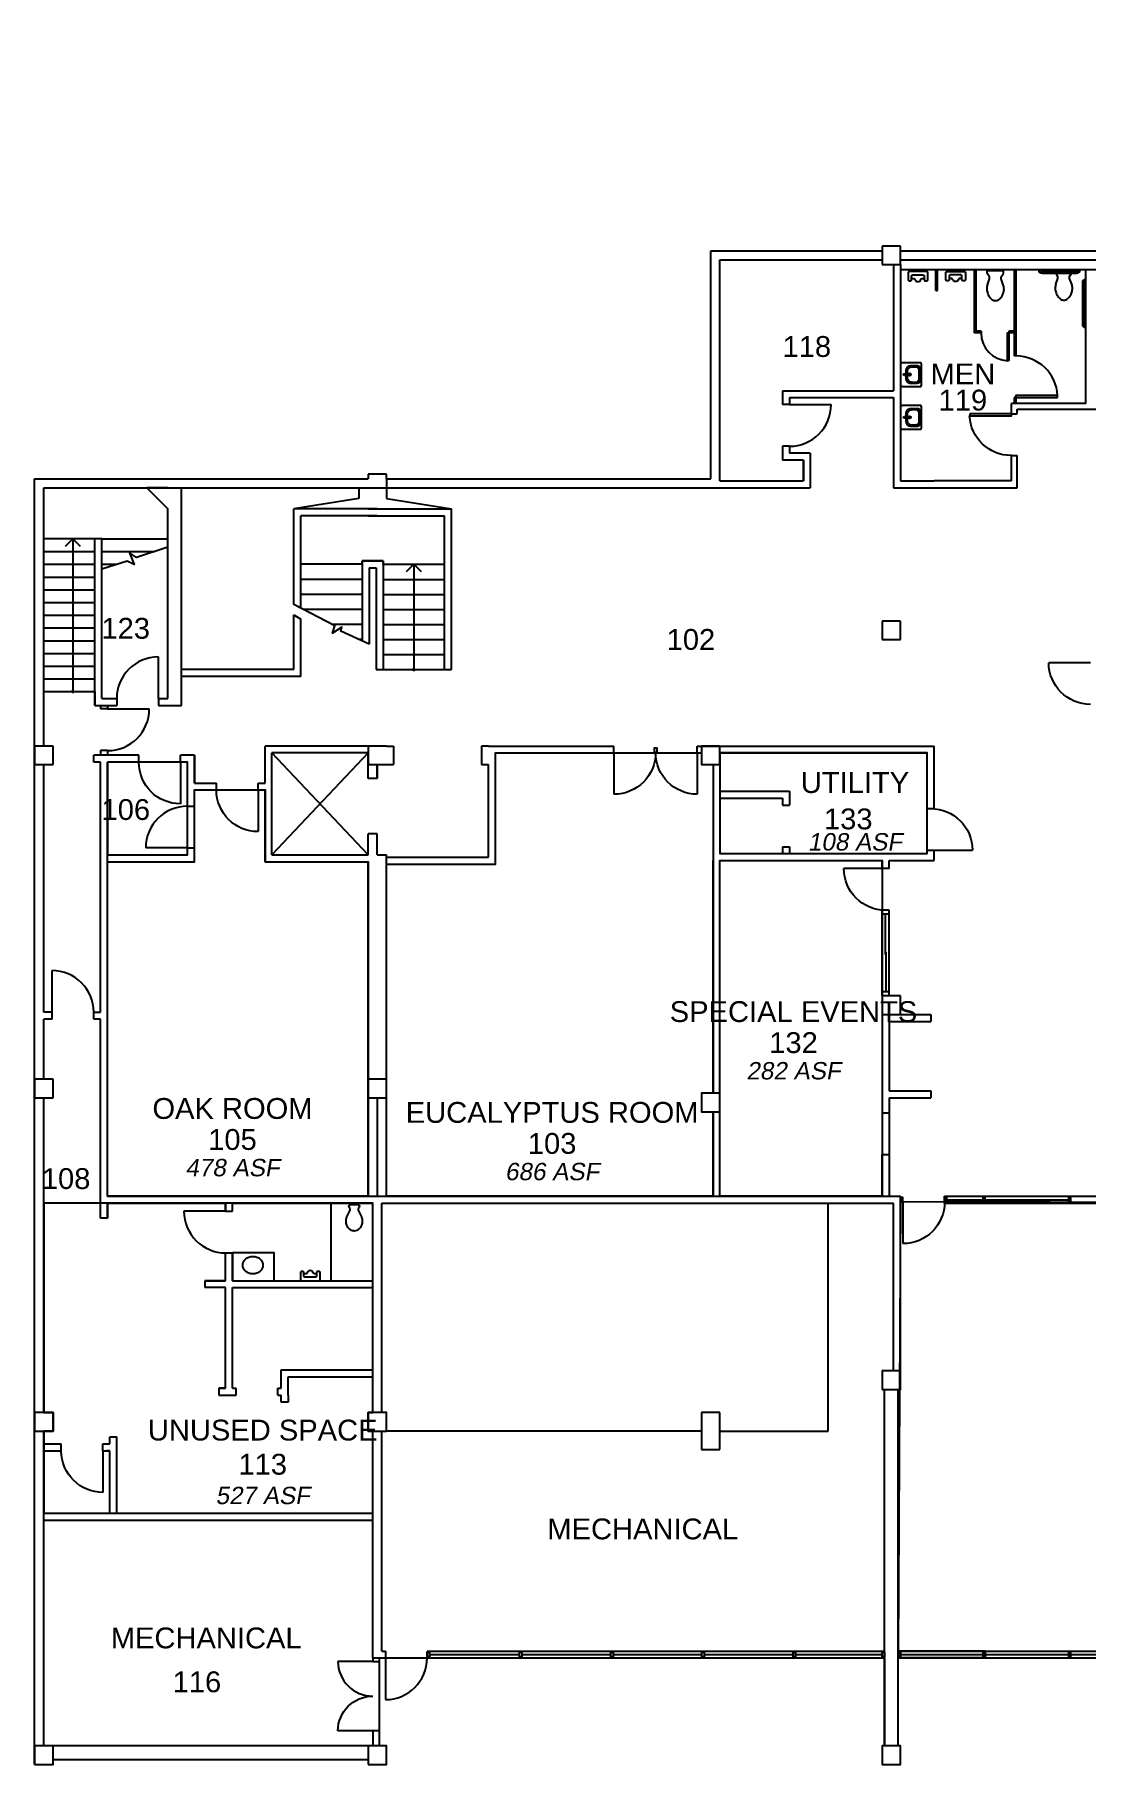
# Model space of a CAD drawing. Header units: inches. Extents: x -27 to 1736, y -22 to 1473.
# Drawn here: x -27 to 882, y -22 to 1473 of the extents above; entities that cross this region are included whole.
import ezdxf
from ezdxf.enums import TextEntityAlignment as Align

# ---------------------------------------------------------------- set-up
doc = ezdxf.new("R2010")
doc.units = ezdxf.units.IN
doc.header["$MEASUREMENT"] = 0
for name, color, linetype in [('A-DOOR', 4, 'Continuous'), ('A-FLOR-STRS', 4, 'Continuous'), ('A-FLOR-TEXT', 7, 'Continuous'), ('A-FLOR-TPTN', 4, 'Continuous'), ('A-GLAZ-FULL', 3, 'Continuous'), ('A-GLAZ-SILL', 3, 'Continuous'), ('A-PRIX', 140, 'Continuous'), ('A-WALL', 5, 'Continuous'), ('P-SANR-FTXT', 5, 'Continuous'), ('Polygons', 1, 'Continuous'), ('S-COLS', 6, 'Continuous')]:
    doc.layers.add(name, color=color, linetype=linetype)
doc.styles.get("Standard").update_dxf_attribs({"font": 'arial.ttf'})

# ---------------------------------------------------------------- blocks, each defined once
blk = doc.blocks.new('ARDR30')
at = {"layer": 'A-DOOR'}
blk.add_line((0, 0), (0, 36), dxfattribs=at)
blk.add_arc((0, 0), 36, 90, 180, dxfattribs=at)
blk = doc.blocks.new('ARDR30L')
at = {"layer": 'A-DOOR'}
blk.add_line((0, 0), (0, 36), dxfattribs=at)
blk.add_arc((0, 0), 36, 0, 90, dxfattribs=at)
blk = doc.blocks.new('ARDR26')
at = {"layer": 'A-DOOR'}
blk.add_line((0, 0), (0, 30), dxfattribs=at)
blk.add_arc((0, 0), 30, 90, 180, dxfattribs=at)
blk = doc.blocks.new('AR-URN-1')
blk.add_lwpolyline([(-4.5, -3), (4.5, -3, -0.414214), (5.5, -4), (5.5, -7, 0.414214), (6.5, -8), (7.5, -8, 0.414214), (8.5, -7), (8.5, -1, 0.414214), (7.5, 0), (-7.5, 0, 0.414214), (-8.5, -1), (-8.5, -7, 0.414214), (-7.5, -8), (-6.5, -8, 0.414214), (-5.5, -7), (-5.5, -4, -0.414214)], format="xyb", close=True)
blk.add_lwpolyline([(-5.5, -6), (-3.6, -6, -0.336234), (-2.6, -6.7, 0.758182), (2.6, -6.7, -0.336234), (3.6, -6), (5.5, -6)], format="xyb")
blk = doc.blocks.new('WC-F-S-1')
blk.add_lwpolyline([(-4.2, -3.4, -0.631284), (-3, -1), (3, -1, -0.631284), (4.2, -3.4, 0.291651), (3.8, -6.6), (6, -11.2, -0.031198), (6.4, -12.2, -0.08237), (7, -15.5, -0.08237), (6.4, -18.8, -0.09029), (4.9, -21.5, -0.104338), (2.4, -23.5, -0.137232), (0, -24, -0.117036), (-2.6, -23.4, -0.104338), (-4.9, -21.5, -0.09029), (-6.4, -18.8, -0.08237), (-7, -15.5, -0.08237), (-6.4, -12.2, -0.031198), (-6, -11.2), (-3.8, -6.6, 0.291651)], format="xyb", close=True)
blk = doc.blocks.new('30DOORL')
at = {"layer": 'A-FLOR-TPTN'}
blk.add_lwpolyline([(0, 36), (1.8, 36), (1.8, 0), (0, 0)], close=True, dxfattribs=at)
blk.add_arc((-0.1, 0), 36.1, 0.0521, 87.0939, dxfattribs=at)
blk = doc.blocks.new('A$C4FDF67D2')
at = {"layer": 'A-WALL', "xscale": 0.6666666666666667, "yscale": 0.6666666666666667, "zscale": 0.6666666666666667}
blk.add_blockref('30DOORL', (0, 0), dxfattribs=at)
blk = doc.blocks.new('30DOORR')
at = {"layer": 'A-FLOR-TPTN'}
blk.add_lwpolyline([(0, 36), (-1.8, 36), (-1.8, 0), (0, 0)], close=True, dxfattribs=at)
blk.add_arc((0.1, 0), 36.1, 92.9061, 179.9479, dxfattribs=at)
blk = doc.blocks.new('lavatory')
at = {"layer": 'A-WALL'}
for p, q in [((2721.1, 738.7), (2721.1, 723.4)), ((2739.6, 740.7), (2723.1, 740.7)), ((2741.6, 723.4), (2741.6, 738.7)), ((2722.1, 722.4), (2740.6, 722.4))]:
    blk.add_line(p, q, dxfattribs=at)
for points in [[(2727.6, 735.7), (2735.1, 735.7, -0.414214), (2739.1, 731.7), (2739.1, 726.4, -0.414214), (2736.6, 723.9), (2726.1, 723.9, -0.414214), (2723.6, 726.4), (2723.6, 731.7, -0.414214)], [(2728.6, 734.7), (2734.1, 734.7, -0.414214), (2738.1, 730.7), (2738.1, 727.4, -0.414214), (2735.6, 724.9), (2727.1, 724.9, -0.414214), (2724.6, 727.4), (2724.6, 730.7, -0.414214)]]:
    blk.add_lwpolyline(points, format="xyb", close=True, dxfattribs=at)
for centre, radius in [((2731.4, 732.7), 1.1), ((2731.4, 732.7), 0.851), ((2731.4, 737.3), 0.722)]:
    blk.add_circle(centre, radius, dxfattribs=at)
for centre, radius, start, end in [((2723.1, 738.7), 2, 90, 180), ((2739.6, 738.7), 2, 0, 90), ((2722.1, 723.4), 1, 180, 270), ((2740.6, 723.4), 1, 270, 0)]:
    blk.add_arc(centre, radius, start, end, dxfattribs=at)

msp = doc.modelspace()

# ---------------------------------------------------------------- linework, layer by layer
at = {"layer": 'A-DOOR'}
for p, q in [((261.4, 764.1), (178.4, 852.1)), ((261.4, 852.1), (178.4, 764.1))]:
    msp.add_line(p, q, dxfattribs=at)
at = {"layer": 'A-FLOR-STRS'}
for p, q in [((253.4, 1081.1), (253.4, 1072.1)), ((253.4, 1081.1), (253.4, 1072.1)), ((277.4, 1081.1), (277.4, 1072.1)), ((277.4, 1081.1), (277.4, 1072.1)), ((277.4, 1081.1), (277.4, 1072.1)), ((253.4, 1072.1), (197.4, 1063.1)), ((269.4, 1063.1), (197.4, 1063.1)), ((197.4, 980.3), (197.4, 1063.1)), ((261.4, 1063.1), (333.4, 1063.1)), ((277.4, 1072.1), (333.4, 1063.1)), ((333.4, 924.1), (333.4, 1063.1)), ((269.4, 1057.1), (203.4, 1057.1)), ((203.4, 977.1), (203.4, 1057.1)), ((261.4, 1057.1), (327.4, 1057.1)), ((327.4, 924.1), (327.4, 1057.1)), ((0, 1030.8), (6.4, 1037.1)), ((6.4, 1037.1), (12.7, 1030.8)), ((6.4, 1037.1), (6.4, 905.1)), ((31.4, 1037.1), (88.4, 1037.1)), ((-18.6, 1026.1), (25.4, 1026.1)), ((31.4, 1026.1), (77, 1026.1)), ((256.4, 1018.1), (256.4, 948.8)), ((274.4, 1018.1), (256.4, 1018.1)), ((256.4, 1018.1), (274.4, 1018.1)), ((256.4, 1015.1), (256.4, 1018.1)), ((274.4, 1018.1), (274.4, 924.1)), ((274.4, 1018.1), (274.4, 924.1)), ((274.4, 1015.1), (274.4, 1018.1)), ((-18.6, 1015.1), (25.4, 1015.1)), ((-18.6, 1004.1), (25.4, 1004.1)), ((31.4, 1015.1), (44.6, 1015.1)), ((59.1, 1015.1), (59.4, 1015.1)), ((256.4, 1015.1), (203.4, 1015.1)), ((256.4, 1002.1), (203.4, 1002.1)), ((262.4, 1012.1), (262.4, 946)), ((262.4, 1012.1), (268.4, 1012.1)), ((268.4, 1012.1), (268.4, 924.1)), ((268.4, 1012.1), (268.4, 924.1)), ((274.4, 1015.1), (327.4, 1015.1)), ((274.4, 1002.1), (327.4, 1002.1)), ((294.5, 1008.8), (300.9, 1015.1)), ((300.9, 1015.1), (307.2, 1008.8)), ((300.9, 1015.1), (300.9, 924.1)), ((-18.6, 993.1), (25.4, 993.1)), ((256.4, 989.1), (203.4, 989.1)), ((274.4, 989.1), (327.4, 989.1)), ((-18.6, 982.1), (25.4, 982.1)), ((256.4, 976.1), (205.3, 976.1)), ((274.4, 976.1), (327.4, 976.1)), ((-18.6, 971.1), (25.4, 971.1)), ((-18.6, 960.1), (25.4, 960.1)), ((256.4, 963.1), (230.1, 963.1)), ((274.4, 963.1), (327.4, 963.1)), ((-18.6, 949.1), (25.4, 949.1)), ((256.4, 950.1), (253.5, 950.1)), ((274.4, 950.1), (327.4, 950.1)), ((-18.6, 938.1), (25.4, 938.1)), ((-18.6, 927.1), (25.4, 927.1)), ((274.4, 937.1), (327.4, 937.1)), ((-18.6, 916.1), (25.4, 916.1)), ((268.4, 924.1), (333.4, 924.1)), ((-18.6, 905.1), (25.4, 905.1))]:
    msp.add_line(p, q, dxfattribs=at)
for points in [[(25.4, 1037.1), (-18.6, 1037.1)], [(88.4, 1029.9), (61.4, 1020.9), (55.4, 1024.9), (59.4, 1014.9), (53.4, 1017.9), (31.4, 1010.9)], [(262.4, 946), (237.9, 957.4), (238.7, 960.9), (230.8, 955.7), (232.6, 961.8), (197.4, 980.3)]]:
    msp.add_lwpolyline(points, dxfattribs=at)
at = {"layer": 'A-FLOR-STRS', "const_width": 1.5}
for points in [[(300.1, 924.1, 1), (301.6, 924.1, 1)], [(5.6, 905.1, 1), (7.1, 905.1, 1)]]:
    msp.add_lwpolyline(points, format="xyb", close=True, dxfattribs=at)
at = {"layer": 'A-FLOR-TPTN'}
for p, q in [((751.8, 1251.7), (751.8, 1269.7)), ((753.3, 1251.7), (753.3, 1269.7)), ((785, 1269.7), (785, 1215)), ((786.5, 1269.7), (786.5, 1216.5)), ((819.5, 1269.7), (819.5, 1195.1)), ((821, 1269.7), (821, 1195.1)), ((751.8, 1251.7), (753.3, 1251.7)), ((790.9, 1215), (785, 1215)), ((790.9, 1216.5), (786.5, 1216.5)), ((790.9, 1216.5), (790.9, 1215)), ((819.5, 1216.5), (814.9, 1216.5)), ((814.9, 1216.5), (814.9, 1215)), ((819.5, 1215), (814.9, 1215)), ((821, 1159.1), (819.5, 1159.1)), ((819.5, 1159.1), (819.5, 1154.1)), ((821, 1159.1), (821, 1154.1)), ((229.4, 396.1), (229.4, 463.1))]:
    msp.add_line(p, q, dxfattribs=at)
at = {"layer": 'A-GLAZ-FULL'}
for p, q in [((761.4, 466.1), (792.4, 466.1)), ((794.4, 466.1), (866.4, 466.1)), ((314.4, 73.1), (392.2, 73.1)), ((394.2, 73.1), (471, 73.1)), ((473, 73.1), (549.8, 73.1)), ((551.8, 73.1), (628.6, 73.1)), ((721.4, 73.1), (792.4, 73.1)), ((794.4, 73.1), (866.4, 73.1)), ((868.4, 73.1), (948.4, 73.1))]:
    msp.add_line(p, q, dxfattribs=at)
at = {"layer": 'A-GLAZ-FULL', "color": 6}
msp.add_lwpolyline([(508.8, 852.4), (508.8, 856.6), (510.8, 856.6), (510.8, 852.4)], close=True, dxfattribs=at)
at = {"layer": 'A-GLAZ-FULL'}
for points in [[(721.4, 464.1), (723.4, 464.1), (723.4, 468.1), (721.4, 468.1)], [(759.4, 464.1), (761.4, 464.1), (761.4, 468.1), (759.4, 468.1)], [(792.4, 464.1), (794.4, 464.1), (794.4, 468.1), (792.4, 468.1)], [(866.4, 464.1), (868.4, 464.1), (868.4, 468.1), (866.4, 468.1)], [(312.4, 75.1), (314.4, 75.1), (314.4, 71.1), (312.4, 71.1)], [(392.2, 75.1), (394.2, 75.1), (394.2, 71.1), (392.2, 71.1)], [(471, 75.1), (473, 75.1), (473, 71.1), (471, 71.1)], [(549.8, 75.1), (551.8, 75.1), (551.8, 71.1), (549.8, 71.1)], [(792.4, 71.1), (794.4, 71.1), (794.4, 75.1), (792.4, 75.1)], [(866.4, 71.1), (868.4, 71.1), (868.4, 75.1), (866.4, 75.1)]]:
    msp.add_lwpolyline(points, close=True, dxfattribs=at)
at = {"layer": 'A-GLAZ-SILL'}
for p, q in [((628.6, 76.1), (707.4, 76.1)), ((628.6, 76.1), (628.6, 70.1)), ((794.4, 76.1), (719.4, 76.1)), ((721.4, 76.1), (721.4, 70.1)), ((792.4, 76.1), (792.4, 70.1)), ((794.4, 76.1), (794.4, 70.1)), ((628.6, 70.1), (707.4, 70.1)), ((630.6, 73.1), (705.4, 73.1)), ((794.4, 70.1), (719.4, 70.1))]:
    msp.add_line(p, q, dxfattribs=at)
for points in [[(628.6, 75.1), (630.6, 75.1), (630.6, 71.1), (628.6, 71.1)], [(707.4, 71.1), (705.4, 71.1), (705.4, 75.1), (707.4, 75.1)], [(719.4, 71.1), (721.4, 71.1), (721.4, 75.1), (719.4, 75.1)], [(792.4, 71.1), (794.4, 71.1), (794.4, 75.1), (792.4, 75.1)]]:
    msp.add_lwpolyline(points, close=True, dxfattribs=at)
at = {"layer": 'A-WALL'}
for p, q in [((557.4, 1286.1), (705.4, 1286.1)), ((557.4, 1089.1), (557.4, 1286.1)), ((721.4, 1286.1), (1041.4, 1286.1)), ((565.4, 1278.1), (705.4, 1278.1)), ((565.4, 1087.1), (565.4, 1278.1)), ((715.4, 1274.1), (715.4, 1165.1)), ((721.4, 1278.1), (1041.4, 1278.1)), ((721.4, 1274.1), (721.4, 1138.1)), ((721.4, 1269.7), (1046.4, 1269.7)), ((881.4, 1154.1), (881.4, 1270.1)), ((821, 1195.1), (819.5, 1195.1)), ((619.4, 1165.1), (715.4, 1165.1)), ((619.4, 1165.1), (619.4, 1153.1)), ((625.4, 1153.1), (619.4, 1153.1)), ((625.4, 1159.1), (715.4, 1159.1)), ((625.4, 1159.1), (625.4, 1153.1)), ((625.4, 1159.1), (625.4, 1153.1)), ((715.4, 1159.1), (715.4, 1081.1)), ((881.4, 1154.1), (817.1, 1154.1)), ((817.1, 1145.1), (817.1, 1154.1)), ((721.4, 1138.1), (721.4, 1087.1)), ((817.1, 1145.1), (822.1, 1145.1)), ((822.1, 1145.1), (822.1, 1149.1)), ((822.1, 1149.1), (945.6, 1149.1)), ((619.4, 1117.1), (619.4, 1105.1)), ((625.4, 1117.1), (619.4, 1117.1)), ((625.4, 1117.1), (625.4, 1111.1)), ((643.4, 1111.1), (625.4, 1111.1)), ((643.4, 1111.1), (643.4, 1081.1)), ((817.1, 1087.1), (817.1, 1109.1)), ((817.1, 1109.1), (822.1, 1109.1)), ((822.1, 1081.1), (822.1, 1109.1)), ((637.4, 1105.1), (619.4, 1105.1)), ((637.4, 1087.1), (637.4, 1105.1)), ((637.4, 1105.1), (637.4, 1087.1)), ((-26.6, -21.9), (-26.6, 1089.1)), ((-26.6, 1089.1), (261.4, 1089.1)), ((-18.6, 1081.1), (643.4, 1081.1)), ((-18.6, 858.1), (-18.6, 1081.1)), ((70.4, 1081.1), (88.4, 1063.1)), ((88.4, 1081.1), (70.4, 1081.1)), ((100.4, 893.1), (100.4, 1081.1)), ((277.4, 1089.1), (557.4, 1089.1)), ((277.4, 1089.1), (277.4, 1081.1)), ((565.4, 1087.1), (637.4, 1087.1)), ((715.4, 1081.1), (822.1, 1081.1)), ((721.4, 1087.1), (750.4, 1087.1)), ((721.4, 1087.1), (750.4, 1087.1)), ((817.1, 1087.1), (750.4, 1087.1)), ((88.4, 899.1), (88.4, 1063.1)), ((25.4, 893.1), (25.4, 1037.1)), ((31.4, 1037.1), (25.4, 1037.1)), ((31.4, 899.1), (31.4, 1037.1)), ((197.4, 924.1), (197.4, 971.5)), ((197.4, 971.5), (203.4, 967.8)), ((203.4, 918.1), (203.4, 967.8)), ((197.4, 924.1), (100.4, 924.1)), ((203.4, 918.1), (100.4, 918.1)), ((25.4, 905.1), (25.4, 893.1)), ((31.4, 899.1), (44.3, 899.1)), ((44.3, 899.1), (44.3, 893.1)), ((80.3, 899.1), (80.3, 893.1)), ((80.3, 899.1), (88.4, 899.1)), ((25.4, 893.1), (44.3, 893.1)), ((30.4, 893.1), (30.4, 890.1)), ((36.4, 890.1), (30.4, 890.1)), ((36.4, 893.1), (36.4, 890.1)), ((36.4, 893.1), (36.4, 890.1)), ((80.3, 893.1), (100.4, 893.1)), ((30.4, 854.1), (30.4, 850.1)), ((36.4, 854.1), (30.4, 854.1)), ((36.4, 854.1), (36.4, 850.1)), ((261.4, 858.1), (172.4, 858.1)), ((172.4, 826.1), (172.4, 858.1)), ((178.4, 764.1), (178.4, 852.1)), ((261.4, 852.1), (178.4, 852.1)), ((277.4, 858.1), (283.4, 858.1)), ((277.4, 858.1), (283.4, 858.1)), ((283.4, 858.1), (283.4, 842.1)), ((365.4, 858.1), (359.4, 858.1)), ((365.4, 858.1), (359.4, 858.1)), ((359.4, 858.1), (359.4, 842.1)), ((365.4, 858.1), (473.8, 858.1)), ((371.4, 756.1), (371.4, 852.1)), ((371.4, 852.1), (473.8, 852.1)), ((473.8, 852.1), (473.8, 858.1)), ((545.8, 858.1), (750.4, 858.1)), ((545.8, 852.1), (545.8, 858.1)), ((545.8, 852.1), (549.4, 852.1)), ((565.4, 852.1), (744.4, 852.1)), ((744.4, 852.1), (723.4, 852.1)), ((744.4, 804.1), (744.4, 852.1)), ((750.4, 804.1), (750.4, 858.1)), ((-18.6, 628.1), (-18.6, 842.1)), ((63.4, 850.1), (24.4, 850.1)), ((24.4, 844.1), (24.4, 850.1)), ((30.4, 844.1), (24.4, 844.1)), ((30.4, 844.1), (24.4, 844.1)), ((30.4, 628.1), (30.4, 844.1)), ((36.4, 470.1), (36.4, 844.1)), ((63.4, 844.1), (36.4, 844.1)), ((63.4, 844.1), (63.4, 850.1)), ((99.4, 844.1), (99.4, 850.1)), ((111.4, 850.1), (99.4, 850.1)), ((105.4, 844.1), (99.4, 844.1)), ((105.4, 844.1), (99.4, 844.1)), ((105.4, 806.1), (105.4, 844.1)), ((111.4, 826.1), (111.4, 850.1)), ((111.4, 850.1), (111.4, 826.1)), ((261.4, 830.1), (261.4, 850.1)), ((269.4, 830.1), (269.4, 842.1)), ((269.4, 842.1), (269.4, 830.1)), ((359.4, 842.1), (365.4, 842.1)), ((365.4, 762.1), (365.4, 842.1)), ((559.4, 842.1), (559.4, 759.1)), ((565.4, 842.1), (565.4, 819.1)), ((111.4, 826.1), (130.4, 826.1)), ((130.4, 820.1), (130.4, 826.1)), ((166.4, 826.1), (172.4, 826.1)), ((166.4, 820.1), (166.4, 826.1)), ((269.4, 830.1), (261.4, 830.1)), ((111.4, 820.1), (130.4, 820.1)), ((111.4, 820.1), (130.4, 820.1)), ((111.4, 806.1), (111.4, 820.1)), ((166.4, 820.1), (172.4, 820.1)), ((172.4, 758.1), (172.4, 820.1)), ((565.4, 819.1), (625.4, 819.1)), ((565.4, 813.1), (565.4, 765.1)), ((565.4, 813.1), (619.4, 813.1)), ((619.4, 813.1), (619.4, 807.1)), ((619.4, 813.1), (619.4, 807.1)), ((625.4, 819.1), (625.4, 807.1)), ((105.4, 806.1), (111.4, 806.1)), ((619.4, 807.1), (625.4, 807.1)), ((744.4, 804.1), (750.4, 804.1)), ((269.4, 782.1), (261.4, 782.1)), ((261.4, 764.1), (261.4, 782.1)), ((269.4, 764.1), (269.4, 782.1)), ((36.4, 764.1), (105.4, 764.1)), ((105.4, 770.1), (111.4, 770.1)), ((105.4, 764.1), (105.4, 770.1)), ((105.4, 764.1), (105.4, 770.1)), ((111.4, 758.1), (111.4, 770.1)), ((178.4, 764.1), (261.4, 764.1)), ((269.4, 764.1), (277.4, 764.1)), ((277.4, 469.1), (277.4, 764.1)), ((565.4, 765.1), (619.4, 765.1)), ((619.4, 771.1), (619.4, 765.1)), ((619.4, 771.1), (625.4, 771.1)), ((625.4, 771.1), (625.4, 765.1)), ((625.4, 765.1), (744.4, 765.1)), ((625.4, 765.1), (631.4, 765.1)), ((744.4, 765.1), (744.4, 768.1)), ((744.4, 768.1), (750.4, 768.1)), ((750.4, 759.1), (750.4, 768.1)), ((36.4, 758.1), (111.4, 758.1)), ((172.4, 758.1), (261.4, 758.1)), ((261.4, 469.1), (261.4, 758.1)), ((277.4, 762.1), (365.4, 762.1)), ((277.4, 756.1), (371.4, 756.1)), ((559.4, 558.1), (559.4, 759.1)), ((565.4, 469.1), (565.4, 759.1)), ((565.4, 759.1), (705.4, 759.1)), ((705.4, 752.2), (705.4, 759.1)), ((711.4, 752.2), (705.4, 752.2)), ((711.4, 759.1), (750.4, 759.1)), ((711.4, 752.2), (711.4, 759.1)), ((711.4, 759.1), (737.6, 759.1)), ((705.4, 642.1), (705.4, 716.2)), ((711.4, 716.2), (705.4, 716.2)), ((711.4, 712.9), (705.4, 712.9)), ((708, 712.9), (708, 678)), ((711.4, 642.1), (711.4, 716.2)), ((708.8, 645.6), (708.8, 679.9)), ((711.4, 645.6), (705.4, 645.6)), ((-11.6, 628.1), (-18.6, 628.1)), ((-11.6, 622.1), (-11.6, 628.1)), ((24.4, 628.1), (30.4, 628.1)), ((24.4, 622.1), (24.4, 628.1)), ((-18.6, 570.1), (-18.6, 622.1)), ((-11.6, 622.1), (-18.6, 622.1)), ((30.4, 622.1), (24.4, 622.1)), ((30.4, 450.1), (30.4, 622.1)), ((30.4, 562.1), (30.4, 622.1)), ((705.4, 626.1), (705.4, 541.1)), ((711.4, 626.1), (747.4, 626.1)), ((711.4, 620.1), (747.4, 620.1)), ((711.4, 620.1), (711.4, 560.1)), ((747.4, 626.1), (747.4, 620.1)), ((-18.6, 282.1), (-18.6, 554.1)), ((269.4, 554.1), (269.4, 469.1)), ((711.4, 560.1), (747.4, 560.1)), ((711.4, 554.1), (747.4, 554.1)), ((711.4, 554.1), (711.4, 541.1)), ((747.4, 560.1), (747.4, 554.1)), ((559.4, 469.1), (559.4, 542.1)), ((705.4, 541.1), (705.4, 505.1)), ((705.4, 541.1), (711.4, 541.1)), ((711.4, 541.1), (711.4, 505.1)), ((705.4, 505.1), (705.4, 469.1)), ((705.4, 505.1), (711.4, 505.1)), ((705.4, 469.1), (705.4, 505.1)), ((711.4, 505.1), (711.4, 469.1)), ((36.4, 469.1), (269.4, 469.1)), ((269.4, 469.1), (721.4, 469.1)), ((721.4, 318.1), (721.4, 469.1)), ((759.4, 469.1), (918.4, 469.1)), ((759.4, 463.1), (759.4, 469.1)), ((868.4, 463.1), (868.4, 469.1)), ((36.4, 450.1), (30.4, 450.1)), ((36.4, 463.1), (138.4, 463.1)), ((36.4, 450.1), (36.4, 463.1)), ((36.4, 462.1), (36.4, 450.1)), ((138.4, 456.1), (138.4, 463.1)), ((138.4, 462.1), (138.4, 456.1)), ((138.4, 456.1), (144.4, 456.1)), ((144.4, 463.1), (265.4, 463.1)), ((144.4, 456.1), (144.4, 463.1)), ((265.4, 396.1), (265.4, 463.1)), ((273.4, 463.1), (715.4, 463.1)), ((273.4, 282.1), (273.4, 463.1)), ((658.8, 266.1), (658.8, 463.1)), ((715.4, 318.1), (715.4, 463.1)), ((759.4, 463.1), (1244.4, 463.1)), ((138.4, 396.1), (138.4, 420.1)), ((138.4, 420.1), (144.4, 420.1)), ((144.4, 396.1), (144.4, 420.1)), ((120.4, 396.1), (138.4, 396.1)), ((138.4, 396.1), (120.4, 396.1)), ((120.4, 396.1), (120.4, 390.1)), ((138.4, 390.1), (120.4, 390.1)), ((138.4, 357.1), (138.4, 390.1)), ((144.4, 396.1), (265.4, 396.1)), ((144.4, 390.1), (265.4, 390.1)), ((144.4, 303.1), (144.4, 390.1)), ((265.4, 319.1), (265.4, 390.1)), ((138.4, 303.1), (138.4, 357.1)), ((186.4, 319.1), (265.4, 319.1)), ((186.4, 313.1), (186.4, 319.1)), ((186.4, 313.1), (186.4, 319.1)), ((186.4, 303.1), (186.4, 319.1)), ((132.4, 303.1), (132.4, 297.1)), ((132.4, 303.1), (138.4, 303.1)), ((138.4, 303.1), (132.4, 303.1)), ((144.4, 303.1), (147.4, 303.1)), ((147.4, 297.1), (147.4, 303.1)), ((183.4, 297.1), (183.4, 303.1)), ((183.4, 303.1), (186.4, 303.1)), ((192.4, 313.1), (265.4, 313.1)), ((192.4, 297.1), (192.4, 313.1)), ((265.4, 282.1), (265.4, 313.1)), ((132.4, 297.1), (147.4, 297.1)), ((183.4, 297.1), (186.4, 297.1)), ((186.4, 291.1), (186.4, 297.1)), ((192.4, 291.1), (186.4, 291.1)), ((192.4, 297.1), (192.4, 291.1)), ((-18.6, -5.9), (-18.6, 266.1)), ((-18.6, 255.1), (-3.6, 255.1)), ((-3.6, 249.1), (-3.6, 255.1)), ((32.4, 255.1), (38.4, 255.1)), ((32.4, 249.1), (32.4, 255.1)), ((38.4, 261.1), (44.4, 261.1)), ((38.4, 255.1), (38.4, 261.1)), ((44.4, 195.1), (44.4, 261.1)), ((265.4, 70.1), (265.4, 266.1)), ((273.4, 76.1), (273.4, 266.1)), ((549.4, 266.1), (277.4, 266.1)), ((565.4, 266.1), (658.8, 266.1)), ((-18.6, 249.1), (-3.6, 249.1)), ((32.4, 249.1), (38.4, 249.1)), ((38.4, 249.1), (35.4, 249.1)), ((38.4, 195.1), (38.4, 249.1)), ((-18.6, 195.1), (38.4, 195.1)), ((44.4, 195.1), (265.4, 195.1)), ((-18.6, 189.1), (265.4, 189.1)), ((273.4, 76.1), (276.4, 76.1)), ((273.4, 76.1), (276.4, 76.1)), ((276.4, 76.1), (276.4, 70.1)), ((312.4, 76.1), (628.6, 76.1)), ((312.4, 76.1), (312.4, 70.1)), ((793.4, 76.1), (950.4, 76.1)), ((265.4, 70.1), (276.4, 70.1)), ((265.4, 70.1), (265.4, 67.1)), ((265.4, 67.1), (271.4, 67.1)), ((271.4, 67.1), (271.4, 70.1)), ((312.4, 70.1), (628.6, 70.1)), ((793.4, 70.1), (950.4, 70.1)), ((271.4, 7.1), (265.4, 7.1)), ((265.4, 7.1), (265.4, -5.9)), ((271.4, 5.1), (271.4, 7.1)), ((271.4, -5.9), (271.4, 5.1))]:
    msp.add_line(p, q, dxfattribs=at)
for points in [[(707.4, -5.9), (707.4, 302.1)], [(719.4, -5.9), (719.4, 302.1)], [(261.4, -5.9), (-10.6, -5.9)], [(261.4, -17.9), (-10.6, -17.9)]]:
    msp.add_lwpolyline(points, dxfattribs=at)
at = {"layer": 'P-SANR-FTXT'}
for p, q in [((796.3, 1266.5), (796.3, 1269)), ((796.3, 1269), (810.3, 1269)), ((798.2, 1263.4), (796.3, 1266.5)), ((796.4, 1256.7), (798.2, 1261.8)), ((798.2, 1261.8), (798.2, 1263.4)), ((808.3, 1263.4), (810.3, 1266.5)), ((808.3, 1261.8), (808.3, 1263.4)), ((810.1, 1256.7), (808.3, 1261.8)), ((810.3, 1266.5), (810.3, 1269)), ((843.6, 1268.2), (873.6, 1268.2)), ((843.6, 1266.7), (873.6, 1266.7)), ((869.4, 1269.4), (855.4, 1269.4)), ((855.4, 1266.9), (855.4, 1269.4)), ((857.3, 1263.8), (855.4, 1266.9)), ((855.5, 1257.1), (857.3, 1262.2)), ((857.3, 1262.2), (857.3, 1263.8)), ((867.4, 1263.8), (869.4, 1266.9)), ((867.4, 1262.2), (867.4, 1263.8)), ((869.2, 1257.1), (867.4, 1262.2)), ((869.4, 1266.9), (869.4, 1269.4)), ((878.4, 1258.4), (878.4, 1222.4)), ((879.9, 1258.4), (879.9, 1222.4))]:
    msp.add_line(p, q, dxfattribs=at)
for points in [[(731.9, 1265.1), (740.9, 1265.1, -0.414214), (741.9, 1264.1), (741.9, 1261.1, 0.414214), (742.9, 1260.1), (743.9, 1260.1, 0.414214), (744.9, 1261.1), (744.9, 1267.1, 0.414214), (743.9, 1268.1), (728.9, 1268.1, 0.414214), (727.9, 1267.1), (727.9, 1261.1, 0.414214), (728.9, 1260.1), (729.9, 1260.1, 0.414214), (730.9, 1261.1), (730.9, 1264.1, -0.414214)], [(773.4, 1265.1), (764.4, 1265.1, 0.414214), (763.4, 1264.1), (763.4, 1261.1, -0.414214), (762.4, 1260.1), (761.4, 1260.1, -0.414214), (760.4, 1261.1), (760.4, 1267.1, -0.414214), (761.4, 1268.1), (776.4, 1268.1, -0.414214), (777.4, 1267.1), (777.4, 1261.1, -0.414214), (776.4, 1260.1), (775.4, 1260.1, -0.414214), (774.4, 1261.1), (774.4, 1264.1, 0.414214)], [(161.9, 402.3, 0.081288), (165.4, 402.8, 0.089626), (168.3, 404.4, 0.104649), (170.2, 406.8, 0.118483), (170.9, 409.5, 0.118483), (170.2, 412.2, 0.104649), (168.3, 414.7, 0.089626), (165.4, 416.2, 0.081288), (161.9, 416.8, 0.081288), (158.4, 416.2, 0.089626), (155.6, 414.7, 0.104649), (153.6, 412.2, 0.118483), (152.9, 409.5, 0.118483), (153.6, 406.8, 0.104649), (155.6, 404.4, 0.089626), (158.4, 402.8, 0.081288)]]:
    msp.add_lwpolyline(points, format="xyb", close=True, dxfattribs=at)
for points in [[(730.9, 1262.1), (732.8, 1262.1, -0.336234), (733.8, 1261.3, 0.758182), (739, 1261.3, -0.336234), (739.9, 1262.1), (741.9, 1262.1)], [(774.4, 1262.1), (772.4, 1262.1, 0.336234), (771.5, 1261.3, -0.758182), (766.3, 1261.3, 0.336234), (765.3, 1262.1), (763.4, 1262.1)]]:
    msp.add_lwpolyline(points, format="xyb", dxfattribs=at)
msp.add_lwpolyline([(144.4, 396.1), (180.4, 396.1), (180.4, 420.1), (144.4, 420.1)], close=True, dxfattribs=at)
for centre, radius, start, end in [((806.4, 1253.3), 10.5, 161.1646, 180), ((800.2, 1253.3), 10.5, 0, 18.8354), ((843.6, 1269.7), 3, 180, 270), ((843.6, 1269.7), 1.5, 180, 270), ((865.5, 1253.7), 10.5, 161.1646, 180), ((859.3, 1253.7), 10.5, 0, 18.8354), ((873.6, 1269.7), 1.5, 270, 0), ((873.6, 1269.7), 3, 270, 0), ((881.4, 1258.4), 3, 90, 180), ((881.4, 1258.4), 1.5, 90, 180), ((806.4, 1253.3), 10.5, 180, 198.8354), ((809.2, 1253.3), 13.2, 194.9626, 211.7838), ((807.3, 1252.7), 11.3, 214.6359, 233.9389), ((803.3, 1248.9), 5.93, 243.2988, 270), ((803.3, 1248.9), 5.93, 270, 296.7012), ((799.3, 1252.7), 11.3, 306.0611, 325.3641), ((796.8, 1253.8), 14, 327.6462, 344.7553), ((802.7, 1252.7), 8.05, 341.1646, 3.7754), ((863, 1253.2), 8.05, 176.2246, 198.8354), ((868.9, 1254.3), 14, 195.2447, 212.3538), ((866.4, 1253.2), 11.3, 214.6359, 233.9389), ((862.4, 1249.3), 5.93, 243.2988, 270), ((862.4, 1249.3), 5.93, 270, 296.7012), ((858.4, 1253.2), 11.3, 306.0611, 325.3641), ((856.5, 1253.7), 13.2, 328.2162, 345.0374), ((859.3, 1253.7), 10.5, 341.1646, 0), ((881.4, 1222.4), 3, 180, 270), ((881.4, 1222.4), 1.5, 180, 270)]:
    msp.add_arc(centre, radius, start, end, dxfattribs=at)
at = {"layer": 'Polygons'}
msp.add_lwpolyline([(277.4, -21.9), (277.4, -5.9), (271.4, -5.9), (271.4, 70.1), (707.4, 70.1), (707.4, -5.9), (705.4, -5.9), (705.4, -21.9), (721.4, -21.9), (721.4, -5.9), (719.4, -5.9), (719.4, 70.1), (1244.4, 70.1), (1244.4, 966.1), (1163.9, 966.1), (1163.9, 1126.1), (1238.4, 1126.1), (1238.4, 1081.1), (1244.4, 1081.1), (1244.4, 1126.1), (1729.4, 1126.1), (1729.4, 1472.8)], dxfattribs=at)
for points in [[(559.4, 469.1), (277.4, 469.1), (277.4, 756.1), (371.4, 756.1), (371.4, 852.1), (549.4, 852.1), (549.4, 842.1), (559.4, 842.1), (559.4, 558.1), (549.4, 558.1), (549.4, 542.1), (559.4, 542.1)], [(565.4, 852.1), (565.4, 765.1), (744.4, 765.1), (744.4, 852.1)], [(36.4, 844.1), (36.4, 764.1), (105.4, 764.1), (105.4, 844.1)], [(261.4, 469.1), (36.4, 469.1), (36.4, 758.1), (111.4, 758.1), (111.4, 820.1), (172.4, 820.1), (172.4, 758.1), (261.4, 758.1)], [(705.4, 469.1), (565.4, 469.1), (565.4, 759.1), (705.4, 759.1)], [(719.4, 76.1), (1238.4, 76.1), (1238.4, 463.1), (721.4, 464.1)], [(-18.6, 195.1), (265.4, 195.1), (265.4, 266.1), (261.4, 266.1), (261.4, 282.1), (265.4, 282.1), (265.4, 463.1), (-18.6, 463.1), (-18.6, 282.1), (-10.6, 282.1), (-10.6, 266.1), (-18.6, 266.1)]]:
    msp.add_lwpolyline(points, close=True, dxfattribs=at)
at = {"layer": 'S-COLS'}
for p, q in [((705.4, 1290.1), (705.4, 1274.1)), ((721.4, 1290.1), (705.4, 1290.1)), ((721.4, 1274.1), (721.4, 1290.1)), ((705.4, 1274.1), (721.4, 1274.1)), ((277.4, 1093.1), (261.4, 1093.1)), ((261.4, 1093.1), (261.4, 1089.1)), ((277.4, 1089.1), (277.4, 1093.1)), ((705.4, 966.1), (705.4, 950.1)), ((721.4, 966.1), (705.4, 966.1)), ((721.4, 950.1), (721.4, 966.1)), ((705.4, 950.1), (721.4, 950.1)), ((-10.6, 858.1), (-26.6, 858.1)), ((-26.6, 858.1), (-26.6, 842.1)), ((-10.6, 842.1), (-10.6, 858.1)), ((277.4, 858.1), (261.4, 858.1)), ((261.4, 858.1), (261.4, 842.1)), ((565.4, 858.1), (549.4, 858.1)), ((549.4, 858.1), (549.4, 842.1)), ((565.4, 842.1), (565.4, 858.1)), ((-26.6, 842.1), (-10.6, 842.1)), ((261.4, 842.1), (283.4, 842.1)), ((549.4, 842.1), (565.4, 842.1)), ((705.4, 642.1), (705.4, 626.1)), ((721.4, 642.1), (705.4, 642.1)), ((721.4, 626.1), (721.4, 642.1)), ((705.4, 626.1), (721.4, 626.1)), ((-10.6, 570.1), (-26.6, 570.1)), ((-26.6, 570.1), (-26.6, 554.1)), ((-10.6, 554.1), (-10.6, 570.1)), ((277.4, 570.1), (261.4, 570.1)), ((261.4, 570.1), (261.4, 554.1)), ((277.4, 554.1), (277.4, 570.1)), ((-26.6, 554.1), (-10.6, 554.1)), ((261.4, 554.1), (277.4, 554.1)), ((565.4, 558.1), (549.4, 558.1)), ((549.4, 558.1), (549.4, 542.1)), ((565.4, 542.1), (565.4, 558.1)), ((549.4, 542.1), (565.4, 542.1)), ((-10.6, 282.1), (-26.6, 282.1)), ((-26.6, 282.1), (-26.6, 266.1)), ((-10.6, 266.1), (-10.6, 282.1)), ((565.4, 282.1), (549.4, 282.1)), ((565.4, 282.1), (549.4, 282.1)), ((549.4, 282.1), (549.4, 266.1)), ((549.4, 282.1), (549.4, 266.1)), ((565.4, 266.1), (565.4, 282.1)), ((565.4, 266.1), (565.4, 282.1)), ((-26.6, 266.1), (-10.6, 266.1)), ((549.4, 266.1), (549.4, 250.1)), ((565.4, 250.1), (565.4, 266.1)), ((549.4, 250.1), (565.4, 250.1))]:
    msp.add_line(p, q, dxfattribs=at)
for points in [[(705.4, 302.1), (721.4, 302.1), (721.4, 318.1), (705.4, 318.1)], [(705.4, 302.1), (721.4, 302.1), (721.4, 318.1), (705.4, 318.1)], [(261.4, 266.1), (277.4, 266.1), (277.4, 282.1), (261.4, 282.1)], [(-26.6, -21.9), (-10.6, -21.9), (-10.6, -5.9), (-26.6, -5.9)], [(261.4, -21.9), (277.4, -21.9), (277.4, -5.9), (261.4, -5.9)], [(705.4, -21.9), (721.4, -21.9), (721.4, -5.9), (705.4, -5.9)], [(705.4, -21.9), (721.4, -21.9), (721.4, -5.9), (705.4, -5.9)]]:
    msp.add_lwpolyline(points, close=True, dxfattribs=at)

# ---------------------------------------------------------------- block references
at = {"layer": 'A-DOOR'}
for name, p, rotation in [('ARDR30L', (625.4, 1153.1), 270), ('ARDR30L', (36.4, 890.1), 270), ('ARDR30L', (105.4, 770.1), 90), ('ARDR30', (138.4, 456.1), 90), ('ARDR26', (265.4, 67.1), 90), ('ARDR30', (276.4, 70.1), 180)]:
    msp.add_blockref(name, p, dxfattribs=dict(at, rotation=rotation))
at = {"layer": 'A-DOOR', "xscale": -1}
for name, p, rotation in [('30DOORL', (817.1, 1145.1), 90), ('ARDR30L', (885.4, 930.1), 90), ('ARDR30L', (473.8, 852.4), 180), ('ARDR30', (545.8, 852.4), 180), ('ARDR30', (99.4, 844.1), 180), ('ARDR30', (166.4, 820.1), 180), ('ARDR30L', (747.4, 768.1), 270), ('ARDR30L', (708.4, 752.2), 90), ('ARDR30L', (723.4, 464.1), 180), ('ARDR30', (32.4, 249.1), 180), ('ARDR26', (265.4, 7.1), 90)]:
    msp.add_blockref(name, p, dxfattribs=dict(at, rotation=rotation))
at = {"layer": 'A-DOOR'}
for name, p in [('ARDR30', (80.3, 899.1)), ('ARDR30L', (-11.6, 628.1))]:
    msp.add_blockref(name, p, dxfattribs=at)
at = {"layer": 'A-FLOR-TPTN'}
for name, p, rotation in [('A$C4FDF67D2', (814.9, 1215), 180), ('30DOORR', (821, 1159.1), 270)]:
    msp.add_blockref(name, p, dxfattribs=dict(at, rotation=rotation))
at = {"layer": 'A-PRIX', "rotation": 90}
for p in [(1462, -1552.3), (1462, -1589.3)]:
    msp.add_blockref('lavatory', p, dxfattribs=at)
at = {"layer": 'P-SANR-FTXT', "color": 7}
msp.add_blockref('WC-F-S-1', (249.4, 463), dxfattribs=at)
at = {"layer": 'P-SANR-FTXT', "color": 7, "rotation": 180}
msp.add_blockref('AR-URN-1', (211.5, 396.1), dxfattribs=at)

# ---------------------------------------------------------------- texts
at = {"layer": 'A-FLOR-TEXT'}
for s, p in [('118', (640.4, 1194.3)), ('MEN', (775.2, 1170.6)), ('119', (775.2, 1148)), ('102', (540.3, 941.2)), ('UTILITY', (682, 817.5)), ('133', (676.2, 786.1)), ('SPECIAL EVENTS', (628.9, 619.6)), ('132', (628.9, 592.8)), ('OAK ROOM', (144.3, 535.9)), ('EUCALYPTUS ROOM', (420.4, 532.5)), ('105', (144.3, 509.1)), ('103', (420.4, 505.7)), ('UNUSED SPACE', (170.4, 258)), ('113', (170.4, 228.5)), ('MECHANICAL', (498.7, 172.6)), ('MECHANICAL', (121.6, 78.4)), ('116', (113.6, 40.5))]:
    msp.add_text(s, height=18, dxfattribs=at).set_placement(p, align=Align.CENTER)
for s, p in [('123', (31.1, 950.8)), ('106', (31.2, 794.2)), ('108', (-20.4, 475.3))]:
    msp.add_text(s, height=18, dxfattribs=at).set_placement(p)
at = {"layer": 'A-FLOR-TEXT', "oblique": 10}
for s, p in [('108 ASF', (682, 767.8)), ('282 ASF', (628.9, 570)), ('478 ASF', (144.3, 486.3)), ('686 ASF', (420.4, 482.9)), ('527 ASF', (170.4, 203))]:
    msp.add_text(s, height=15, dxfattribs=at).set_placement(p, align=Align.CENTER)
at = {"layer": 'A-PRIX', "flags": 9}
for tag, p, s in [('FU_HOT', (732.4, 1269.4), '0.0'), ('FU_COLD', (732.4, 1269.4), '10.0'), ('FIXT_CODE', (732.4, 1269.3), '1'), ('FU_TOTAL', (732.4, 1269.3), '10.0'), ('FU_WASTE', (732.4, 1269.3), '6.0')]:
    msp.add_attdef(tag, p, s, height=0.01, dxfattribs=at)
at = {"layer": 'A-PRIX', "text_generation_flag": 2, "flags": 9}
for tag, p, s in [('FU_COLD', (801.7, 1268.9), '10.0'), ('FIXT_CODE', (801.7, 1268.8), '1'), ('FU_TOTAL', (801.7, 1268.9), '10.0'), ('FU_WASTE', (801.7, 1268.9), '6.0'), ('FU_HOT', (801.7, 1268.9), '0.0')]:
    msp.add_attdef(tag, p, s, height=0.01, dxfattribs=at)

doc.saveas('drawing.dxf')
